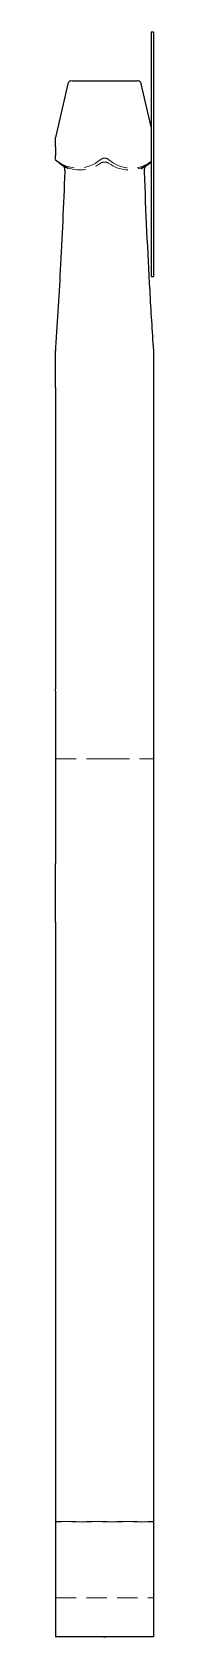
# Model space of a CAD drawing. Header units: millimetres. Extents: x 68 to 226, y 7 to 161.
# Drawn here: x 219.9 to 226, y 7.3 to 107 of the extents above.
import ezdxf

# ---------------------------------------------------------------- set-up
doc = ezdxf.new("R2010")
doc.units = ezdxf.units.MM
doc.linetypes.add('HIDDEN', pattern=[1.905, 1.27, -0.635])

msp = doc.modelspace()

# ---------------------------------------------------------------- linework, layer by layer
at = {"color": 7, "linetype": 'Continuous', "lineweight": 25}
for p, q in [((226.037, 107), (225.885, 107)), ((225.885, 107), (225.885, 91.816)), ((226.037, 107), (226.037, 91.816)), ((220.728, 103.793), (219.963, 100.458)), ((221.009, 103.97), (224.991, 103.97)), ((225.885, 101.12), (225.272, 103.793)), ((220.409, 98.707), (220.463, 98.66)), ((220.59, 98.601), (220.74, 98.513)), ((225.259, 98.512), (225.407, 98.599)), ((225.537, 98.66), (225.592, 98.707)), ((225.885, 91.816), (226.037, 91.816)), ((219.963, 66.048), (219.963, 55.33)), ((226.037, 66.048), (226.037, 55.33)), ((222.924, 7.266), (223, 7.266)), ((223, 7.266), (223.076, 7.266))]:
    msp.add_line(p, q, dxfattribs=at)
at = {"color": 7, "linetype": 'HIDDEN', "lineweight": 18}
for p, q in [((221.009, 103.97), (220.999, 103.97)), ((225.001, 103.97), (224.991, 103.97)), ((220.409, 98.707), (220.59, 98.601)), ((225.407, 98.599), (225.592, 98.707)), ((219.963, 61.833), (222.732, 61.833)), ((223.269, 61.833), (222.732, 61.833)), ((223.269, 61.833), (226.037, 61.833)), ((219.963, 14.446), (226.037, 14.446)), ((226.037, 14.409), (219.963, 14.409)), ((219.963, 9.702), (226.037, 9.702))]:
    msp.add_line(p, q, dxfattribs=at)
for centre, radius, start, end in [((221.346, 100.651), 2.102, 228.88466, 311.24458), ((221.487, 100.543), 2.107, 245.24079, 306.22472), ((224.65, 100.636), 2.089, 228.57877, 306.24023), ((224.513, 100.543), 2.107, 233.77528, 294.75921)]:
    msp.add_arc(centre, radius, start, end, dxfattribs=at)
at = {"color": 7, "linetype": 'Continuous', "lineweight": 25}
for start, end in [(228.18969, 237.95641), (301.99643, 309.29648)]:
    msp.add_arc((223, 102.451), 4.555, start, end, dxfattribs=at)
for points, knots in [([(220.95, 103.97), (220.926, 103.967), (220.875, 103.962), (220.806, 103.923), (220.753, 103.865), (220.736, 103.817), (220.728, 103.793)], [0, 0, 0, 0, 0.241956, 0.498759, 0.756234, 1, 1, 1, 1]), ([(225.272, 103.793), (225.264, 103.817), (225.248, 103.865), (225.194, 103.923), (225.125, 103.962), (225.074, 103.967), (225.05, 103.97)], [0, 0, 0, 0, 0.243774, 0.501252, 0.758052, 1, 1, 1, 1]), ([(219.963, 99.869), (219.963, 99.985), (219.963, 100.159), (219.963, 100.346), (219.963, 100.422), (219.963, 100.453), (219.963, 100.456), (219.963, 100.458)], [0, 0, 0, 0, 0.508869, 0.76363, 0.891339, 0.946585, 1, 1, 1, 1]), ([(219.963, 99.08), (219.963, 99.084), (219.963, 99.092), (219.963, 99.121), (219.963, 99.143), (219.963, 99.22), (219.963, 99.281), (219.963, 99.334)], [0, 0, 0, 0, 0.25, 0.25, 0.5, 0.5, 1, 1, 1, 1]), ([(220.531, 98.317), (220.446, 96.278), (220.289, 92.53), (220.051, 88.791), (219.943, 87.086)], [0, 0, 0, 0, 0.544228, 1, 1, 1, 1]), ([(220.451, 98.674), (220.457, 98.664), (220.47, 98.641), (220.501, 98.566), (220.528, 98.458), (220.53, 98.366), (220.531, 98.317)], [0, 0, 0, 0, 0.182857, 0.409623, 0.68336, 1, 1, 1, 1]), ([(225.469, 98.317), (225.47, 98.366), (225.472, 98.458), (225.499, 98.566), (225.531, 98.641), (225.543, 98.664), (225.549, 98.674)], [0, 0, 0, 0, 0.31664, 0.590377, 0.817143, 1, 1, 1, 1]), ([(226.046, 87.206), (225.967, 88.443), (225.731, 92.142), (225.574, 95.849), (225.469, 98.317)], [0, 0, 0, 0, 0.334341, 1, 1, 1, 1]), ([(219.963, 84.904), (219.963, 85.155), (219.963, 85.67), (219.963, 86.315), (219.963, 86.772), (219.963, 86.987), (219.963, 87.086), (219.963, 87.132), (219.963, 87.166), (219.963, 87.188), (219.963, 87.201), (219.963, 87.207), (219.963, 87.208), (219.963, 87.205), (219.963, 87.197), (219.963, 87.177), (219.963, 87.157), (219.963, 87.144)], [0, 0, 0, 0, 0.309488, 0.634844, 0.796921, 0.878304, 0.906216, 0.925442, 0.938738, 0.952069, 0.95758, 0.963149, 0.966528, 0.969909, 0.974631, 0.983442, 1, 1, 1, 1]), ([(226.037, 87.206), (226.037, 87.205), (226.037, 87.202), (226.037, 87.185), (226.037, 87.095), (226.037, 86.691), (226.037, 85.943), (226.037, 85.266), (226.037, 84.904)], [0, 0, 0, 0, 0.002482, 0.00973, 0.03195, 0.133407, 0.535958, 1, 1, 1, 1]), ([(219.963, 53.283), (219.963, 53.374), (219.963, 53.488), (219.963, 53.765), (219.963, 53.927), (219.963, 54.282), (219.963, 54.481), (219.963, 54.893), (219.963, 55.11), (219.963, 55.33)], [0, 0, 0, 0, 0.25, 0.25, 0.5, 0.5, 0.75, 0.75, 1, 1, 1, 1]), ([(226.037, 55.33), (226.037, 55.111), (226.037, 54.897), (226.037, 54.481), (226.037, 54.286), (226.037, 53.928), (226.037, 53.767), (226.037, 53.491), (226.037, 53.374), (226.037, 53.283)], [0, 0, 0, 0, 0.25, 0.25, 0.5, 0.5, 0.75, 0.75, 1, 1, 1, 1]), ([(219.963, 51.675), (219.963, 51.852), (219.963, 52.021), (219.963, 52.343), (219.963, 52.497), (219.963, 52.773), (219.963, 52.898), (219.963, 53.116), (219.963, 53.208), (219.963, 53.283)], [0, 0, 0, 0, 0.25, 0.25, 0.5, 0.5, 0.75, 0.75, 1, 1, 1, 1]), ([(226.037, 53.283), (226.037, 53.208), (226.037, 53.116), (226.037, 52.9), (226.037, 52.774), (226.037, 52.361), (226.037, 52.03), (226.037, 51.675)], [0, 0, 0, 0, 0.25, 0.25, 0.5, 0.5, 1, 1, 1, 1]), ([(219.963, 51.675), (219.963, 45.229), (219.963, 38.819), (219.963, 26.094), (219.963, 19.783), (219.963, 13.523)], [0, 0, 0, 0, 0.5, 0.5, 1, 1, 1, 1]), ([(226.037, 51.675), (226.037, 45.229), (226.037, 38.819), (226.037, 26.094), (226.037, 19.783), (226.037, 13.523)], [0, 0, 0, 0, 0.5, 0.5, 1, 1, 1, 1]), ([(219.963, 13.523), (219.963, 13.167), (219.963, 12.804), (219.963, 12.065), (219.963, 11.687), (219.963, 11.138), (219.963, 10.958), (219.963, 10.6), (219.963, 10.423), (219.963, 9.905), (219.963, 9.582), (219.963, 9.13), (219.963, 8.984), (219.963, 8.709), (219.963, 8.45), (219.963, 8.224), (219.963, 8.014), (219.963, 7.917), (219.963, 7.658), (219.963, 7.524), (219.963, 7.334), (219.963, 7.28), (219.963, 7.268)], [0, 0, 0, 0, 0.125, 0.125, 0.25, 0.25, 0.3125, 0.3125, 0.375, 0.375, 0.5, 0.5, 0.5625, 0.5625, 0.625, 0.6875, 0.6875, 0.75, 0.75, 0.875, 0.875, 1, 1, 1, 1]), ([(226.037, 13.523), (226.037, 13.167), (226.037, 12.804), (226.037, 12.065), (226.037, 11.687), (226.037, 11.138), (226.037, 10.958), (226.037, 10.6), (226.037, 10.423), (226.037, 9.905), (226.037, 9.582), (226.037, 9.13), (226.037, 8.984), (226.037, 8.709), (226.037, 8.45), (226.037, 8.224), (226.037, 8.014), (226.037, 7.917), (226.037, 7.658), (226.037, 7.524), (226.037, 7.334), (226.037, 7.28), (226.037, 7.268)], [0, 0, 0, 0, 0.125, 0.125, 0.25, 0.25, 0.3125, 0.3125, 0.375, 0.375, 0.5, 0.5, 0.5625, 0.5625, 0.625, 0.6875, 0.6875, 0.75, 0.75, 0.875, 0.875, 1, 1, 1, 1]), ([(223, 7.266), (222.493, 7.266), (221.986, 7.266), (220.973, 7.266), (220.468, 7.267), (219.963, 7.268)], [0, 0, 0, 0, 0.5, 0.5, 1, 1, 1, 1]), ([(226.037, 7.268), (225.532, 7.267), (225.027, 7.266), (224.014, 7.266), (223.507, 7.266), (223, 7.266)], [0, 0, 0, 0, 0.5, 0.5, 1, 1, 1, 1])]:
    msp.add_open_spline(points, degree=3, knots=knots, dxfattribs=at)
at = {"color": 7, "linetype": 'HIDDEN', "lineweight": 18}
for points, knots in [([(225.001, 103.97), (225.033, 103.97), (225.051, 103.97), (225.05, 103.97), (225.049, 103.97), (225.048, 103.97)], [0, 0, 0, 0, 0.0001761104, 0.0001761104, 0.0001972436, 0.0001972436, 0.0001972436, 0.0001972436]), ([(222.732, 99.07), (222.764, 99.097), (222.803, 99.12), (222.895, 99.153), (222.947, 99.162), (223.106, 99.162), (223.204, 99.123), (223.269, 99.07)], [0, 0, 0, 0, 0.25, 0.25, 0.5, 0.5, 1, 1, 1, 1]), ([(223.269, 98.844), (223.202, 98.89), (223.105, 98.922), (222.896, 98.922), (222.798, 98.89), (222.732, 98.844)], [0, 0, 0, 0, 0.5, 0.5, 1, 1, 1, 1]), ([(220.605, 98.63), (220.589, 98.637), (220.559, 98.651), (220.519, 98.668), (220.485, 98.683), (220.448, 98.698), (220.415, 98.71), (220.411, 98.708), (220.409, 98.707)], [0, 0, 0, 0, 0.124606, 0.248333, 0.372922, 0.500086, 0.748842, 1, 1, 1, 1]), ([(225.592, 98.707), (225.591, 98.708), (225.59, 98.709), (225.58, 98.707), (225.565, 98.702), (225.535, 98.691), (225.485, 98.671), (225.425, 98.644), (225.396, 98.63)], [0, 0, 0, 0, 0.126121, 0.250446, 0.374675, 0.500485, 0.752223, 1, 1, 1, 1])]:
    msp.add_open_spline(points, degree=3, knots=knots, dxfattribs=at)
at = {"color": 7, "linetype": 'Continuous', "lineweight": 25}
for points in [[(219.963, 99.869), (219.963, 99.691), (219.963, 99.513), (219.963, 99.334)], [(219.963, 84.904), (219.963, 78.637), (219.963, 72.388), (219.963, 66.162)], [(226.037, 84.904), (226.037, 78.637), (226.037, 72.388), (226.037, 66.162)], [(219.963, 66.048), (219.963, 66.086), (219.963, 66.124), (219.963, 66.162)], [(226.037, 66.162), (226.037, 66.124), (226.037, 66.086), (226.037, 66.048)]]:
    msp.add_open_spline(points, degree=3, dxfattribs=at)

doc.saveas('drawing.dxf')
